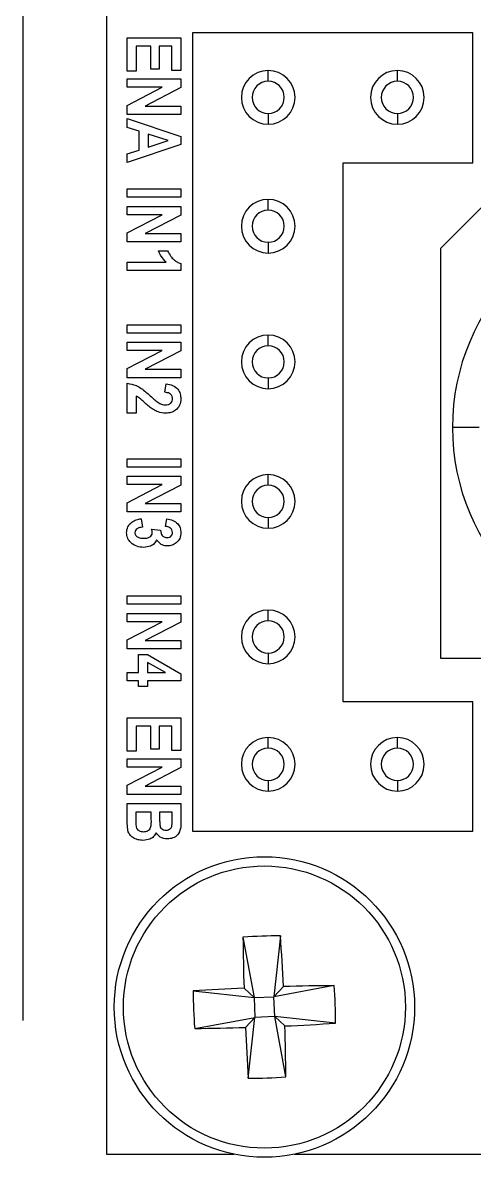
# Model space of a CAD drawing. Header units: millimetres. Extents: x 53 to 380, y 29 to 265.
# Drawn here: x 134.23 to 138.44, y 83.11 to 93.68 of the extents above; entities that cross this region are included whole.
import ezdxf

# ---------------------------------------------------------------- set-up
doc = ezdxf.new("R2010")
doc.units = ezdxf.units.MM

msp = doc.modelspace()

# ---------------------------------------------------------------- linework, layer by layer
at = {"color": 7, "linetype": 'Continuous', "lineweight": 25}
for p, q in [((134.2335, 103.3828), (134.2335, 84.3828)), ((135.0157, 93.7821), (135.0157, 83.1362)), ((138.4303, 93.5849), (135.8172, 93.5849)), ((135.8172, 93.5849), (135.8172, 86.1478)), ((138.4303, 92.3729), (138.4303, 93.5849)), ((135.2085, 93.5386), (135.7085, 93.5386)), ((135.2085, 93.2269), (135.2085, 93.5386)), ((135.4292, 93.4607), (135.2929, 93.4607)), ((135.2929, 93.4607), (135.2929, 93.2269)), ((135.4292, 93.2464), (135.4292, 93.4607)), ((135.624, 93.4607), (135.5072, 93.4607)), ((135.5072, 93.4607), (135.5072, 93.2464)), ((135.624, 93.2334), (135.624, 93.4607)), ((135.7085, 93.5386), (135.7085, 93.2334)), ((135.5072, 93.2464), (135.4292, 93.2464)), ((135.2929, 93.2269), (135.2085, 93.2269)), ((135.2085, 93.0776), (135.2085, 93.1555)), ((135.2085, 93.1555), (135.7085, 93.1555)), ((135.7085, 93.2334), (135.624, 93.2334)), ((135.7085, 93.1555), (135.7085, 93.0741)), ((136.5232, 93.1335), (136.5232, 93.2335)), ((137.7273, 93.1335), (137.7273, 93.2335)), ((135.2085, 92.9085), (135.5346, 93.0776)), ((135.5346, 93.0776), (135.2085, 93.0776)), ((135.7085, 93.0741), (135.3746, 92.9022)), ((135.2085, 92.8243), (135.2085, 92.9085)), ((135.7085, 92.8243), (135.2085, 92.8243)), ((135.3746, 92.9022), (135.7085, 92.9022)), ((135.7085, 92.9022), (135.7085, 92.8243)), ((136.5232, 92.8335), (136.5232, 92.7335)), ((137.7273, 92.8335), (137.7273, 92.7335)), ((135.2085, 92.7038), (135.2085, 92.7853)), ((135.2085, 92.7853), (135.7085, 92.6176)), ((135.3189, 92.6683), (135.2085, 92.7038)), ((135.3189, 92.4932), (135.3189, 92.6683)), ((135.4033, 92.6412), (135.4033, 92.5204)), ((135.5907, 92.5808), (135.4033, 92.6412)), ((135.7085, 92.6176), (135.7085, 92.5443)), ((135.7085, 92.5443), (135.2085, 92.3763)), ((135.4033, 92.5204), (135.5907, 92.5808)), ((135.2085, 92.4576), (135.3189, 92.4932)), ((135.2085, 92.3763), (135.2085, 92.4576)), ((137.2224, 87.3531), (137.2224, 92.3729)), ((137.2224, 92.3729), (138.4303, 92.3729)), ((135.2085, 92.0523), (135.2085, 92.1303)), ((135.2085, 92.1303), (135.7085, 92.1303)), ((135.7085, 92.1303), (135.7085, 92.0523)), ((138.7329, 92.1794), (138.1295, 91.576)), ((135.7085, 92.0523), (135.2085, 92.0523)), ((136.5232, 91.933), (136.5232, 92.033)), ((135.2085, 91.89), (135.2085, 91.9679)), ((135.2085, 91.9679), (135.7085, 91.9679)), ((135.2085, 91.721), (135.5346, 91.89)), ((135.5346, 91.89), (135.2085, 91.89)), ((135.7085, 91.8866), (135.3746, 91.7147)), ((135.7085, 91.9679), (135.7085, 91.8866)), ((135.2085, 91.6368), (135.2085, 91.721)), ((135.3746, 91.7147), (135.7085, 91.7147)), ((135.7085, 91.7147), (135.7085, 91.6368)), ((135.7085, 91.6368), (135.2085, 91.6368)), ((135.5007, 91.5523), (135.5851, 91.5523)), ((136.5232, 91.633), (136.5232, 91.533)), ((138.1295, 91.576), (138.1295, 87.7583)), ((135.2085, 91.3705), (135.2085, 91.4484)), ((135.2085, 91.4484), (135.5721, 91.4484)), ((135.7085, 91.3705), (135.2085, 91.3705)), ((135.7085, 91.4345), (135.7085, 91.3705)), ((135.2085, 90.8654), (135.7085, 90.8654)), ((135.2085, 90.7874), (135.2085, 90.8654)), ((135.7085, 90.8654), (135.7085, 90.7874)), ((135.7085, 90.7874), (135.2085, 90.7874)), ((136.5232, 90.669), (136.5232, 90.769)), ((135.2085, 90.6251), (135.2085, 90.703)), ((135.2085, 90.703), (135.7085, 90.703)), ((135.2085, 90.4561), (135.5346, 90.6251)), ((135.5346, 90.6251), (135.2085, 90.6251)), ((135.7085, 90.6217), (135.3746, 90.4498)), ((135.7085, 90.703), (135.7085, 90.6217)), ((135.2085, 90.3719), (135.2085, 90.4561)), ((135.3746, 90.4498), (135.7085, 90.4498)), ((135.7085, 90.4498), (135.7085, 90.3719)), ((135.7085, 90.3719), (135.2085, 90.3719)), ((135.2085, 90.0407), (135.2085, 90.3199)), ((135.5591, 90.2355), (135.5721, 90.3134)), ((136.5232, 90.369), (136.5232, 90.269)), ((135.2929, 90.2001), (135.2929, 90.0407)), ((135.2929, 90.0407), (135.2085, 90.0407)), ((135.2085, 89.5375), (135.2085, 89.6154)), ((135.2085, 89.6154), (135.7085, 89.6154)), ((135.7085, 89.6154), (135.7085, 89.5375)), ((135.7085, 89.5375), (135.2085, 89.5375)), ((135.2085, 89.3751), (135.2085, 89.4531)), ((135.2085, 89.4531), (135.7085, 89.4531)), ((135.7085, 89.4531), (135.7085, 89.3717)), ((136.5232, 89.3692), (136.5232, 89.4692)), ((135.2085, 89.2061), (135.5346, 89.3751)), ((135.5346, 89.3751), (135.2085, 89.3751)), ((135.7085, 89.3717), (135.3746, 89.1998)), ((135.2085, 89.1219), (135.2085, 89.2061)), ((135.7085, 89.1219), (135.2085, 89.1219)), ((135.3746, 89.1998), (135.7085, 89.1998)), ((135.7085, 89.1998), (135.7085, 89.1219)), ((135.3383, 89.057), (135.3513, 88.979)), ((135.5656, 88.9855), (135.5786, 89.057)), ((136.5232, 89.0692), (136.5232, 88.9692)), ((135.435, 88.9596), (135.5201, 88.951)), ((135.2085, 88.3381), (135.7085, 88.3381)), ((135.2085, 88.2602), (135.2085, 88.3381)), ((135.7085, 88.3381), (135.7085, 88.2602)), ((135.7085, 88.2602), (135.2085, 88.2602)), ((135.2085, 88.0978), (135.2085, 88.1757)), ((135.2085, 88.1757), (135.7085, 88.1757)), ((135.7085, 88.1757), (135.7085, 88.0944)), ((136.5232, 88.1065), (136.5232, 88.2065)), ((135.2085, 87.9288), (135.5346, 88.0978)), ((135.5346, 88.0978), (135.2085, 88.0978)), ((135.7085, 88.0944), (135.3746, 87.9225)), ((135.2085, 87.8446), (135.2085, 87.9288)), ((135.3746, 87.9225), (135.7085, 87.9225)), ((135.7085, 87.9225), (135.7085, 87.8446)), ((135.7085, 87.8446), (135.2085, 87.8446)), ((135.3124, 87.6238), (135.3124, 87.7926)), ((135.3124, 87.7926), (135.3965, 87.7926)), ((135.3965, 87.7926), (135.7085, 87.6136)), ((136.5232, 87.8065), (136.5232, 87.7065)), ((138.1295, 87.7583), (142.5501, 87.7583)), ((135.3968, 87.7185), (135.3968, 87.6238)), ((135.5647, 87.6238), (135.3968, 87.7185)), ((135.2085, 87.5459), (135.2085, 87.6238)), ((135.2085, 87.6238), (135.3124, 87.6238)), ((135.3124, 87.5459), (135.2085, 87.5459)), ((135.3124, 87.4939), (135.3124, 87.5459)), ((135.3968, 87.6238), (135.5647, 87.6238)), ((135.7085, 87.5459), (135.3968, 87.5459)), ((135.3968, 87.5459), (135.3968, 87.4939)), ((135.7085, 87.6136), (135.7085, 87.5459)), ((135.3968, 87.4939), (135.3124, 87.4939)), ((138.4303, 87.3531), (137.2224, 87.3531)), ((138.4303, 86.1478), (138.4303, 87.3531)), ((135.2085, 86.8921), (135.2085, 87.2038)), ((135.2085, 87.2038), (135.7085, 87.2038)), ((135.4292, 87.1259), (135.2929, 87.1259)), ((135.2929, 87.1259), (135.2929, 86.8921)), ((135.4292, 86.9116), (135.4292, 87.1259)), ((135.624, 87.1259), (135.5072, 87.1259)), ((135.5072, 87.1259), (135.5072, 86.9116)), ((135.624, 86.8986), (135.624, 87.1259)), ((135.7085, 87.2038), (135.7085, 86.8986)), ((136.5232, 86.9194), (136.5232, 87.0194)), ((137.7273, 86.9194), (137.7273, 87.0194)), ((135.5072, 86.9116), (135.4292, 86.9116)), ((135.7085, 86.8986), (135.624, 86.8986)), ((135.2929, 86.8921), (135.2085, 86.8921)), ((135.2085, 86.7427), (135.2085, 86.8207)), ((135.2085, 86.8207), (135.7085, 86.8207)), ((135.7085, 86.8207), (135.7085, 86.7393)), ((135.2085, 86.5737), (135.5346, 86.7427)), ((135.5346, 86.7427), (135.2085, 86.7427)), ((135.7085, 86.7393), (135.3746, 86.5674)), ((136.5232, 86.6194), (136.5232, 86.5194)), ((137.7273, 86.6194), (137.7273, 86.5194)), ((135.2085, 86.4895), (135.2085, 86.5737)), ((135.7085, 86.4895), (135.2085, 86.4895)), ((135.3746, 86.5674), (135.7085, 86.5674)), ((135.7085, 86.5674), (135.7085, 86.4895)), ((135.2085, 86.2653), (135.2085, 86.4051)), ((135.2085, 86.4051), (135.7085, 86.4051)), ((135.7085, 86.4051), (135.7085, 86.2371)), ((135.2929, 86.3272), (135.4292, 86.3272)), ((135.2929, 86.2448), (135.2929, 86.3272)), ((135.4292, 86.3272), (135.4292, 86.2553)), ((135.5137, 86.3272), (135.624, 86.3272)), ((135.5137, 86.2675), (135.5137, 86.3272)), ((135.624, 86.3272), (135.624, 86.2749)), ((135.8172, 86.1478), (138.4303, 86.1478)), ((136.2879, 85.158), (136.3917, 84.5968)), ((136.6378, 85.1712), (136.5766, 84.6037)), ((136.3917, 84.5968), (136.2973, 84.6844)), ((137.1378, 84.7076), (136.5766, 84.6037)), ((136.6642, 84.6982), (136.5766, 84.6037)), ((135.8243, 84.658), (136.3917, 84.5968)), ((136.3917, 84.5968), (136.5766, 84.6037)), ((136.3917, 84.5968), (136.3987, 84.4119)), ((136.5836, 84.4189), (136.5766, 84.6037)), ((135.8375, 84.3081), (136.3987, 84.4119)), ((136.3111, 84.3175), (136.3987, 84.4119)), ((136.3374, 83.8445), (136.3987, 84.4119)), ((136.5836, 84.4189), (136.3987, 84.4119)), ((136.6874, 83.8577), (136.5836, 84.4189)), ((136.5836, 84.4189), (136.678, 84.3313)), ((137.151, 84.3576), (136.5836, 84.4189)), ((135.0157, 83.1362), (136.207, 83.1362)), ((136.7682, 83.1362), (139.6367, 83.1362))]:
    msp.add_line(p, q, dxfattribs=at)
for radius in [1.4, 1.3147]:
    msp.add_circle((136.4876, 84.5078), radius, dxfattribs=at)
for centre, radius, start, end in [((136.5232, 92.9835), 0.25, 90, 180), ((136.5232, 92.9835), 0.25, 0, 90), ((137.7273, 92.9835), 0.25, 90, 180), ((137.7273, 92.9835), 0.25, 0, 90), ((136.5232, 92.9835), 0.15, 90, 270), ((136.5232, 92.9835), 0.15, 270, 90), ((137.7273, 92.9835), 0.15, 90, 270), ((137.7273, 92.9835), 0.15, 270, 90), ((136.5232, 92.9835), 0.25, 180, 270), ((136.5232, 92.9835), 0.25, 270, 0), ((137.7273, 92.9835), 0.25, 180, 270), ((137.7273, 92.9835), 0.25, 270, 0), ((136.5232, 91.783), 0.25, 90, 180), ((136.5232, 91.783), 0.25, 0, 90), ((136.5232, 91.783), 0.15, 90, 270), ((136.5232, 91.783), 0.15, 270, 90), ((140.2909, 89.9089), 2.05, 90, 180), ((136.5232, 91.783), 0.25, 180, 270), ((136.5232, 91.783), 0.25, 270, 0), ((136.5232, 90.519), 0.25, 90, 180), ((136.5232, 90.519), 0.25, 0, 90), ((136.5232, 90.519), 0.15, 90, 270), ((136.5232, 90.519), 0.15, 270, 90), ((136.5232, 90.519), 0.25, 180, 270), ((136.5232, 90.519), 0.25, 270, 0), ((140.2909, 89.9089), 2.05, 180, 270), ((136.5232, 89.2192), 0.25, 90, 180), ((136.5232, 89.2192), 0.25, 0, 90), ((136.5232, 89.2192), 0.15, 90, 270), ((136.5232, 89.2192), 0.15, 270, 90), ((136.5232, 89.2192), 0.25, 180, 270), ((136.5232, 89.2192), 0.25, 270, 0), ((136.5232, 87.9565), 0.25, 90, 180), ((136.5232, 87.9565), 0.25, 0, 90), ((136.5232, 87.9565), 0.15, 90, 270), ((136.5232, 87.9565), 0.15, 270, 90), ((136.5232, 87.9565), 0.25, 180, 270), ((136.5232, 87.9565), 0.25, 270, 0), ((136.5232, 86.7694), 0.25, 90, 180), ((136.5232, 86.7694), 0.25, 0, 90), ((137.7273, 86.7694), 0.25, 90, 180), ((137.7273, 86.7694), 0.25, 0, 90), ((136.5232, 86.7694), 0.15, 90, 270), ((136.5232, 86.7694), 0.15, 270, 90), ((137.7273, 86.7694), 0.15, 90, 270), ((137.7273, 86.7694), 0.15, 270, 90), ((136.5232, 86.7694), 0.25, 180, 270), ((136.5232, 86.7694), 0.25, 270, 0), ((137.7273, 86.7694), 0.25, 180, 270), ((137.7273, 86.7694), 0.25, 270, 0), ((136.6139, 81.1604), 4.0108, 89.65779, 94.66177), ((159.1177, 85.3725), 22.8308, 180.53826, 181.72712), ((113.8635, 83.6659), 22.824, 2.59222, 3.78144), ((137.3296, 61.8833), 22.8244, 92.59222, 93.78142), ((137.3524, 61.8702), 22.8384, 90.53846, 91.72692), ((133.1403, 84.3816), 4.0108, 359.65778, 4.66177), ((139.8362, 84.6341), 4.012, 179.65854, 184.66103), ((135.623, 107.1374), 22.8303, 270.53825, 271.72713), ((159.1328, 85.3509), 22.8451, 182.59277, 183.78089), ((135.6446, 107.1526), 22.8447, 272.59275, 273.78089), ((113.8551, 83.6431), 22.8333, 0.53844, 1.72717), ((136.3614, 87.8552), 4.0108, 269.65779, 274.66176)]:
    msp.add_arc(centre, radius, start, end, dxfattribs=at)
for points, knots in [([(135.5721, 91.4484), (135.5555, 91.4656), (135.5259, 91.4964), (135.5084, 91.5352), (135.5007, 91.5523)], [0, 0, 0, 0, 0.5598191, 1, 1, 1, 1]), ([(135.5851, 91.5523), (135.5945, 91.5348), (135.6101, 91.5058), (135.6416, 91.4725), (135.6723, 91.4485), (135.6964, 91.4392), (135.7085, 91.4345)], [0, 0, 0, 0, 0.3395559, 0.5598819, 0.7799698, 1, 1, 1, 1]), ([(135.2085, 90.3199), (135.2366, 90.3149), (135.283, 90.3065), (135.3391, 90.2723), (135.3825, 90.2385), (135.41, 90.2142), (135.4238, 90.202)], [0, 0, 0, 0, 0.3392316, 0.5593141, 0.7796421, 1, 1, 1, 1]), ([(135.5721, 90.3134), (135.5924, 90.3103), (135.6328, 90.3042), (135.6815, 90.2702), (135.7054, 90.2219), (135.7075, 90.1898), (135.7085, 90.1737)], [0, 0, 0, 0, 0.2807971, 0.5593913, 0.7793525, 1, 1, 1, 1]), ([(135.3763, 90.1346), (135.3673, 90.1427), (135.3525, 90.1559), (135.3317, 90.1741), (135.3135, 90.189), (135.2998, 90.1964), (135.2929, 90.2001)], [0, 0, 0, 0, 0.3400321, 0.560058, 0.7800539, 1, 1, 1, 1]), ([(135.4238, 90.202), (135.438, 90.189), (135.4635, 90.1659), (135.4913, 90.1457), (135.5035, 90.1368)], [0, 0, 0, 0, 0.5601972, 1, 1, 1, 1]), ([(135.6305, 90.1754), (135.6296, 90.1854), (135.6277, 90.2053), (135.6, 90.231), (135.5747, 90.2338), (135.5591, 90.2355)], [0, 0, 0, 0, 0.2802643, 0.5592753, 1, 1, 1, 1]), ([(135.5695, 90.0407), (135.5445, 90.0432), (135.5033, 90.0475), (135.4516, 90.0737), (135.4126, 90.1024), (135.3884, 90.1239), (135.3763, 90.1346)], [0, 0, 0, 0, 0.33901323, 0.55920817, 0.77952448, 1, 1, 1, 1]), ([(135.5035, 90.1368), (135.5143, 90.1311), (135.5334, 90.121), (135.555, 90.1193), (135.5645, 90.1186)], [0, 0, 0, 0, 0.5600018, 1, 1, 1, 1]), ([(135.5645, 90.1186), (135.5737, 90.1191), (135.5922, 90.12), (135.6154, 90.1331), (135.6288, 90.1536), (135.63, 90.1682), (135.6305, 90.1754)], [0, 0, 0, 0, 0.2808102, 0.5597036, 0.779656, 1, 1, 1, 1]), ([(135.7085, 90.1737), (135.7069, 90.1532), (135.7037, 90.1123), (135.664, 90.0683), (135.6172, 90.0447), (135.5854, 90.042), (135.5695, 90.0407)], [0, 0, 0, 0, 0.2800725, 0.5584911, 0.7791912, 1, 1, 1, 1]), ([(138.4909, 89.9089), (138.4555, 89.9089), (138.3817, 89.9089), (138.2979, 89.9089), (138.2491, 89.9089), (138.2436, 89.9089), (138.2409, 89.9089)], [0, 0, 0, 0, 0.27026278, 0.56242909, 0.78973676, 1, 1, 1, 1]), ([(135.202, 88.9254), (135.2044, 88.945), (135.2092, 88.9844), (135.2474, 89.0269), (135.2925, 89.0502), (135.3231, 89.0547), (135.3383, 89.057)], [0, 0, 0, 0, 0.2792595, 0.5586255, 0.7791332, 1, 1, 1, 1]), ([(135.5786, 89.057), (135.5971, 89.0531), (135.6341, 89.0453), (135.6796, 89.0158), (135.705, 88.9725), (135.7073, 88.9428), (135.7085, 88.9279)], [0, 0, 0, 0, 0.2808763, 0.5600093, 0.7797781, 1, 1, 1, 1]), ([(135.3618, 88.7907), (135.3399, 88.7924), (135.2963, 88.7958), (135.2439, 88.8291), (135.2082, 88.874), (135.204, 88.9082), (135.202, 88.9254)], [0, 0, 0, 0, 0.2804491, 0.5602276, 0.7802748, 1, 1, 1, 1]), ([(135.3513, 88.979), (135.3423, 88.978), (135.3242, 88.9758), (135.3009, 88.9653), (135.2834, 88.9483), (135.2811, 88.934), (135.2799, 88.9269)], [0, 0, 0, 0, 0.280992, 0.5611943, 0.781201, 1, 1, 1, 1]), ([(135.2799, 88.9269), (135.2803, 88.9223), (135.2812, 88.9132), (135.2911, 88.8974), (135.3177, 88.8782), (135.3453, 88.8763), (135.3638, 88.8751)], [0, 0, 0, 0, 0.12539564, 0.25104769, 0.50100646, 1, 1, 1, 1]), ([(135.3638, 88.8751), (135.3735, 88.8756), (135.393, 88.8764), (135.4183, 88.8863), (135.4382, 88.9033), (135.4409, 88.9186), (135.4422, 88.9263)], [0, 0, 0, 0, 0.2810535, 0.5613359, 0.7813321, 1, 1, 1, 1]), ([(135.4422, 88.9263), (135.4416, 88.9326), (135.4405, 88.944), (135.4367, 88.9548), (135.435, 88.9596)], [0, 0, 0, 0, 0.5595695, 1, 1, 1, 1]), ([(135.5201, 88.951), (135.5204, 88.9407), (135.5209, 88.9223), (135.5309, 88.9069), (135.5353, 88.9001)], [0, 0, 0, 0, 0.5604543, 1, 1, 1, 1]), ([(135.6305, 88.9301), (135.6291, 88.9389), (135.6263, 88.9566), (135.602, 88.9795), (135.5794, 88.9832), (135.5656, 88.9855)], [0, 0, 0, 0, 0.2793652, 0.5597303, 1, 1, 1, 1]), ([(135.5796, 88.8816), (135.5871, 88.8821), (135.602, 88.8831), (135.6194, 88.8958), (135.6293, 88.9126), (135.6301, 88.9243), (135.6305, 88.9301)], [0, 0, 0, 0, 0.28029394, 0.55935588, 0.77950933, 1, 1, 1, 1]), ([(135.7085, 88.9279), (135.7067, 88.9094), (135.7033, 88.8724), (135.6681, 88.8326), (135.6272, 88.8081), (135.5984, 88.8052), (135.584, 88.8037)], [0, 0, 0, 0, 0.2798573, 0.5590368, 0.779602, 1, 1, 1, 1]), ([(135.4819, 88.8622), (135.4759, 88.8494), (135.4638, 88.8239), (135.4199, 88.7957), (135.3838, 88.7926), (135.3618, 88.7907)], [0, 0, 0, 0, 0.27928248, 0.55981647, 1, 1, 1, 1]), ([(135.584, 88.8037), (135.5725, 88.8046), (135.5495, 88.8063), (135.5115, 88.8244), (135.4931, 88.8478), (135.4819, 88.8622)], [0, 0, 0, 0, 0.2804339, 0.5606601, 1, 1, 1, 1]), ([(135.5353, 88.9001), (135.5425, 88.8939), (135.5554, 88.8829), (135.5722, 88.882), (135.5796, 88.8816)], [0, 0, 0, 0, 0.5581884, 1, 1, 1, 1]), ([(135.2146, 86.1494), (135.2124, 86.171), (135.2083, 86.2095), (135.2084, 86.2482), (135.2085, 86.2653)], [0, 0, 0, 0, 0.5596829, 1, 1, 1, 1]), ([(135.5153, 86.201), (135.5147, 86.2134), (135.5136, 86.2356), (135.5136, 86.2577), (135.5137, 86.2675)], [0, 0, 0, 0, 0.5599102, 1, 1, 1, 1]), ([(135.624, 86.2749), (135.6246, 86.2492), (135.6254, 86.2172), (135.6193, 86.1783), (135.6067, 86.1628), (135.5894, 86.153), (135.5765, 86.1522), (135.57, 86.1518)], [0, 0, 0, 0, 0.501165, 0.6258506, 0.7503921, 0.8749767, 1, 1, 1, 1]), ([(135.3596, 86.1388), (135.3473, 86.14), (135.3288, 86.1418), (135.3088, 86.1566), (135.2883, 86.1876), (135.2908, 86.2194), (135.2929, 86.2448)], [0, 0, 0, 0, 0.2490623, 0.3744069, 0.4995047, 1, 1, 1, 1]), ([(135.4292, 86.2553), (135.4308, 86.2283), (135.4326, 86.1946), (135.4134, 86.1597), (135.3929, 86.1424), (135.3729, 86.1403), (135.3596, 86.1388)], [0, 0, 0, 0, 0.5009479, 0.6261275, 0.751397, 1, 1, 1, 1]), ([(135.57, 86.1518), (135.5623, 86.1524), (135.547, 86.1534), (135.5289, 86.1663), (135.5188, 86.1834), (135.5164, 86.1952), (135.5153, 86.201)], [0, 0, 0, 0, 0.2800521, 0.5589704, 0.7792887, 1, 1, 1, 1]), ([(135.7085, 86.2371), (135.7086, 86.2151), (135.7088, 86.1715), (135.6852, 86.112), (135.6361, 86.0794), (135.6017, 86.0758), (135.5845, 86.0739)], [0, 0, 0, 0, 0.2819372, 0.559196, 0.7795614, 1, 1, 1, 1]), ([(135.3553, 86.0609), (135.3385, 86.0619), (135.3051, 86.0639), (135.2628, 86.0844), (135.2294, 86.1127), (135.2196, 86.1372), (135.2146, 86.1494)], [0, 0, 0, 0, 0.2804866, 0.560402, 0.7806007, 1, 1, 1, 1]), ([(135.4776, 86.1297), (135.4708, 86.1175), (135.4571, 86.093), (135.4131, 86.0658), (135.3772, 86.0628), (135.3553, 86.0609)], [0, 0, 0, 0, 0.2797745, 0.5601892, 1, 1, 1, 1]), ([(135.5845, 86.0739), (135.5603, 86.0768), (135.517, 86.0818), (135.4897, 86.1151), (135.4776, 86.1297)], [0, 0, 0, 0, 0.5600774, 1, 1, 1, 1])]:
    msp.add_open_spline(points, degree=3, knots=knots, dxfattribs=at)

doc.saveas('drawing.dxf')
